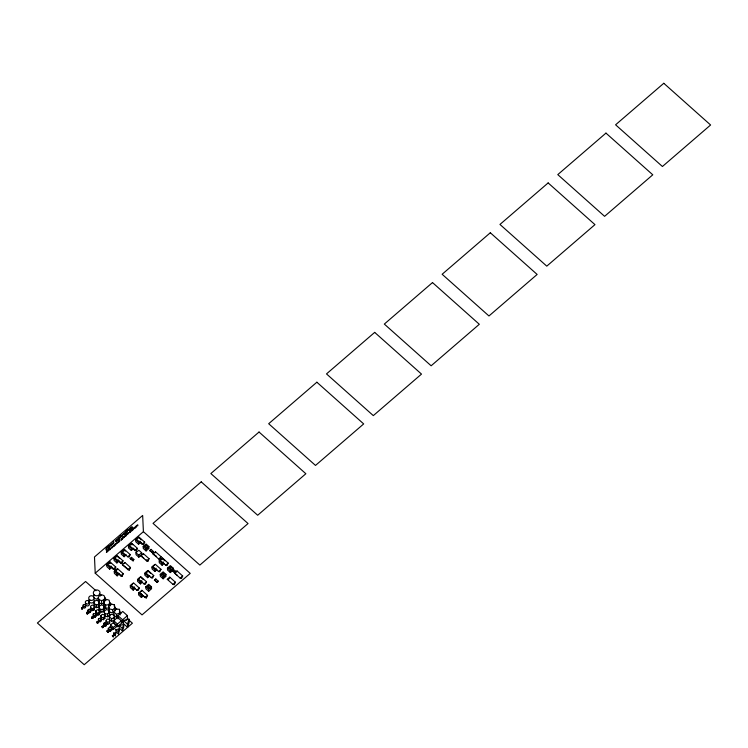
<?xml version="1.0" encoding="UTF-8"?>
<svg xmlns="http://www.w3.org/2000/svg" width="748" height="748" viewBox="0 0 748 748"><rect width="100%" height="100%" fill="white"/><g stroke="black" fill="none" stroke-linecap="round" stroke-linejoin="round"><path stroke-width="1.12" d="M91.854 617.006L92.219 618.521L93.089 617.39L91.854 617.006L92.219 618.521M91.817 618.166L92.387 617.38L93.117 618.035M93.266 614.791L93.416 613.781L95.501 613.575L95.95 616.24L95.314 617.1L93.341 616.483L93.266 614.791L94.08 615.52L94.155 617.212M93.341 616.483L93.416 613.781M95.753 612.032L95.968 610.508L97.464 609.704L99.11 610.209L99.746 613.603L98.801 614.903L97.053 615.071L95.838 613.977L95.753 612.032L96.969 613.117L97.053 615.071M95.838 613.977L95.968 610.508M99.175 608.049L99.475 606.02L101.466 604.936L103.654 605.618L104.514 610.144L103.243 611.873L100.924 612.098L99.297 610.649L99.175 608.049L100.802 609.498L100.924 612.098M99.297 610.649L99.475 606.02M108.647 608.012L105.749 608.292L103.72 606.478L103.935 600.7L106.431 599.344L109.171 600.195L110.237 605.852M103.72 606.478L103.944 599.765L104.963 597.689L104.019 595.604L101.653 594.735L99.269 595.595L98.25 597.671L98.399 600.915L99.344 603L101.709 603.87L104.094 603.01M113.21 636.885L113.5 635.258L112.378 635.52L113.21 636.885L113.5 635.258M115.248 635.847L115.828 632.584L113.565 633.107L113.631 634.398L115.248 635.847L115.828 632.584M118.399 633.846L119.259 628.9L115.875 629.685L115.968 631.677L118.399 633.846L119.259 628.9M122.504 631.013L122.392 628.414L123.663 624.477L119.147 625.524L119.269 628.124L122.504 631.013L123.775 627.076L123.663 624.477M127.581 627.348L127.431 624.103L129.021 619.185L123.383 620.494L123.532 623.739L127.581 627.348L129.17 622.43L129.021 619.185M109.311 563.693L110.106 562L115.781 567.059L114.603 569.602L113.285 569.219L107.6 564.16L110.106 562M123.766 551.239L124.561 549.546L130.236 554.605L129.058 557.148L127.74 556.764L122.055 551.706L124.561 549.546M117.595 568.676L117.071 569.808L115.099 570.836L117.595 568.676L123.28 573.744L122.092 576.278L120.774 575.895L115.099 570.836M121.831 563.375L123.009 560.832L117.333 555.773L114.827 557.933L120.512 562.992L121.831 563.375L118.577 560.486M130.994 545.011L131.788 543.319L137.464 548.378L136.286 550.921L134.967 550.537L129.282 545.479L131.788 543.319M124.299 563.581L124.823 562.449L130.507 567.517L129.32 570.051L128.002 569.667L122.326 564.609L124.823 562.449M133.209 560.85L130.872 558.765L131.526 557.354L133.864 559.439L133.209 560.85L130.133 558.55L131.526 557.354M143.513 544.694L144.691 542.15L139.016 537.092L136.51 539.252L142.195 544.31L143.513 544.694L140.259 541.795M147.665 548.396L145.327 546.311L145.982 544.899L148.319 546.984L147.665 548.396L144.588 546.096L145.982 544.899M142.859 554.782L143.382 553.651L149.067 558.709L147.88 561.252L146.561 560.869L140.886 555.811L143.382 553.651M152.686 552.865L150.348 550.78L151.002 549.369L153.34 551.454L152.686 552.865L149.609 550.565L151.002 549.369M154.958 552.894L155.481 551.762L161.166 556.821L159.978 559.364L158.66 558.98L152.975 553.922L155.481 551.762M139.296 588.012L138.118 590.546L136.8 590.172L131.115 585.104L133.621 582.954L139.296 588.012L136.8 590.172M147.281 572.192L148.076 570.5L153.751 575.558L152.573 578.092L151.255 577.718L145.57 572.65L148.076 570.5M141.353 591.434L141.877 590.312L147.562 595.371L146.374 597.904L145.056 597.53L139.371 592.463L142.298 594.716L141.353 595.53L141.447 597.484L143.616 595.614M146.524 581.785L145.346 584.319L144.027 583.945L138.343 578.877L140.848 576.727L146.524 581.785L144.027 583.945M150.264 588.704L147.917 586.619L148.581 585.207L150.918 587.292L150.264 588.704L147.188 586.404L148.581 585.207M161.736 559.728L162.531 558.036L168.207 563.104L167.028 565.638L165.71 565.254L160.025 560.196L162.531 558.036M155.808 578.98L155.145 580.392L154.415 580.177L155.808 578.98L158.146 581.065L157.491 582.477L154.415 580.177M160.979 569.331L159.801 571.865L158.483 571.491L152.798 566.423L155.304 564.263L160.979 569.331L158.483 571.491M164.719 576.25L162.372 574.165L163.036 572.753L165.373 574.838L164.719 576.25L161.643 573.95L163.036 572.753M171.947 570.023L169.6 567.938L170.263 566.526L172.601 568.611L171.947 570.023L168.87 567.723L170.263 566.526M174.939 572.688L172.592 570.602L173.256 569.191L175.593 571.276L174.939 572.688L171.862 570.387L173.256 569.191M168.983 578.849L169.777 577.157L175.453 582.225L174.275 584.758L172.956 584.384L167.272 579.317L169.777 577.157M176.472 572.061L177.005 570.93L182.68 575.997L181.502 578.531L180.184 578.148L174.499 573.09L177.005 570.93M86.6 612.734L87.282 612.145L87.946 612.734L87.292 613.968L86.6 612.734L86.815 613.799M88.068 610.209L89.433 609.04L90.751 610.218L90.405 612.35L89.451 612.687L88.507 612.341L88.068 610.209L88.507 612.341M86.628 613.379L86.805 612.313M88.124 611.509L88.47 609.377M90.499 606.862L91.106 605.618L92.537 605.104L93.958 605.618L94.528 606.871L94.005 610.069L92.574 610.583L91.153 610.059L90.499 606.862L91.153 610.059M87.768 613.799L87.946 612.734M98.568 606.955L98.446 604.356L99.269 602.692L99.381 605.291L98.568 606.955L96.66 607.638L94.772 606.946L93.893 602.682L94.706 601.018L96.614 600.335L98.502 601.027L98.586 602.757M90.405 612.35L90.751 610.218M94.005 605.282L94.818 603.617M94.005 610.069L94.528 606.871M102.055 626.59L103.205 626.076L102.607 627.076L102.055 626.59L102.635 627.722L103.346 627.413L103.205 626.076M103.533 624.159L104.262 622.925L105.823 623.149L106.104 625.814L104.692 626.441L103.589 625.459L103.533 624.159L104.627 625.141L104.692 626.441M102.083 627.235L102.42 625.973M105.964 620.905L107.076 619.054L109.404 619.381L109.834 623.383L107.703 624.318L106.057 622.85L105.964 620.905L107.618 622.373L107.703 624.318M109.367 616.82L110.844 614.351L113.958 614.791L114.519 620.12L111.686 621.373L109.489 619.409L109.367 616.82L111.574 618.774L111.686 621.373M118.399 616.81L116.632 617.596L113.883 615.146L113.733 611.901L115.575 608.816L119.465 609.368L120.129 614.95M92.799 618.465L93.089 617.39M95.314 617.1L95.875 614.538M98.801 614.903L98.708 612.949L99.662 611.658M103.243 611.873L103.121 609.274L104.393 607.544M109.647 612.182L108.675 606.086L111.087 604.01L114.313 604.786L115.136 607.628L112.733 609.704L112.873 612.949L109.647 612.182L108.507 604.767L110.087 602.608M95.22 573.192L143.401 531.669L142.662 515.447L94.482 556.97L95.22 573.192L142.036 614.893L190.216 573.379L143.401 531.669M111.835 567.302L109.666 569.172L106.861 566.666L106.777 564.721L109.666 562.234L111.069 563.487M119.063 561.075L116.894 562.945L114.089 560.439L114.005 558.494L116.894 556.007L119.699 558.504M126.29 554.848L124.121 556.718L121.316 554.212L121.232 552.267L124.121 549.78L125.524 551.033M133.518 548.621L131.349 550.491L128.544 547.985L128.46 546.04L131.349 543.553L132.751 544.806M140.746 542.394L138.576 544.264L135.771 541.758L135.687 539.813L138.576 537.326L141.381 539.822M109.666 569.172L109.582 567.227L111.031 565.984M116.894 562.945L116.81 561L118.259 559.756M138.576 544.264L138.492 542.319L139.941 541.075M113.285 569.219L115.781 567.059M120.512 562.992L123.009 560.832M127.74 556.764L130.236 554.605M134.967 550.537L137.464 548.378M142.195 544.31L144.691 542.15M119.334 573.987L117.165 575.848L114.36 573.351L114.266 571.407L117.165 568.91M135.949 552.716L138.847 550.229L141.653 552.735L141.737 554.679L138.847 557.167L136.043 554.67L135.949 552.716L138.763 555.222L138.847 557.167M143.177 546.489L146.075 544.002L148.88 546.508L148.964 548.452L146.075 550.939L143.27 548.443L143.177 546.489L145.991 548.995L146.075 550.939M117.165 575.848L117.081 573.903L118.025 573.09L122.092 576.278M132.48 560.635L133.864 559.439M138.763 555.222L141.653 552.735M145.991 548.995L146.935 548.181M148.319 546.984L148.88 546.508M120.774 575.895L123.28 573.744M128.002 569.667L130.507 567.517M151.956 552.65L153.34 551.454M146.561 560.869L149.067 558.709M158.66 558.98L161.166 556.821M135.351 588.255L133.191 590.125L130.376 587.619L130.292 585.675L133.181 583.178M142.578 582.028L140.418 583.898L137.604 581.392L137.52 579.448L140.409 576.951L143.214 579.457M149.806 575.801L147.646 577.671L144.832 575.165L144.747 573.22L147.637 570.724L150.442 573.23M157.033 569.574L154.873 571.444L152.059 568.938L151.975 566.993L154.864 564.497M164.261 563.347L162.101 565.207L159.287 562.711L159.202 560.766L162.092 558.27L164.897 560.776M104.29 611.247L106.216 609.592L108.806 610.209L109.46 612.481L109.582 615.071L107.656 616.735L105.066 616.118L104.29 611.247L104.851 615.361M100.868 615.585L102.317 614.332L104.253 614.8L104.748 616.502L104.842 618.446L103.392 619.699L101.457 619.232L100.868 615.585L101.457 619.232M133.191 590.125L133.097 588.171L134.547 586.928M140.418 583.898L140.325 581.944L141.774 580.7M154.873 571.444L154.78 569.49L156.229 568.246M162.101 565.207L162.007 563.263L163.457 562.019M98.418 619.082L99.381 618.25L100.671 618.559L100.999 619.699L101.064 620.999L100.101 621.822L98.801 621.523L98.418 619.082L98.801 621.523M97.118 622.972L97.408 621.336L98.053 621.495L98.25 622.71L97.118 622.972L97.408 621.336M97.764 623.121L98.212 622.065L98.25 622.71M100.101 621.822L100.036 620.531L100.999 619.699M103.392 619.699L103.308 617.745L104.748 616.502M107.656 616.735L107.534 614.136L109.46 612.481M151.255 577.718L153.751 575.558M165.71 565.254L168.207 563.104M141.447 597.484L138.642 594.978L138.548 593.033L141.877 590.312M145.776 586.806L148.665 584.31L151.479 586.815L151.564 588.76L148.674 591.257L145.869 588.751L145.776 586.806L148.581 589.302L148.674 591.257M160.231 574.352L163.12 571.855L165.934 574.361L166.019 576.306L163.129 578.793L160.315 576.297L160.231 574.352L163.036 576.848L163.129 578.793M167.459 568.125L170.348 565.628L173.162 568.134L173.246 570.079L170.357 572.566L167.543 570.07L167.459 568.125L170.263 570.621L170.357 572.566M118.062 618.867L117.913 615.623L122.737 611.471L127.422 615.641L127.562 618.886L125.963 620.27M148.581 589.302L149.525 588.489M150.918 587.292L151.479 586.815M156.753 582.262L158.146 581.065M163.036 576.848L163.98 576.035M165.373 574.838L165.934 574.361M170.263 570.621L171.208 569.808M172.601 568.611L173.162 568.134M113.743 620.718L117.604 617.399L121.344 620.728L121.466 623.327L117.604 626.646L113.864 623.308L113.743 620.718L117.492 624.056L117.604 626.646M110.536 624.973L113.425 622.486L116.239 624.991L116.323 626.936L113.434 629.423L110.629 626.918L110.536 624.973L113.35 627.479L113.434 629.423M108.292 628.404L110.218 626.74L112.097 628.414L112.153 629.713L110.227 631.368L108.348 629.704L108.292 628.404L110.162 630.068L110.227 631.368M145.056 597.53L147.562 595.371M174.2 572.472L175.593 571.276M107.011 631.003L107.974 630.171L108.909 631.003L107.974 632.481L107.011 631.003L107.974 632.481M107.946 631.836L108.909 631.003M110.162 630.068L112.097 628.414M113.35 627.479L116.239 624.991M117.492 624.056L121.344 620.728M121.185 621.653L122.747 623.047L122.597 619.802L127.422 615.641M172.956 584.384L175.453 582.225M180.184 578.148L182.68 575.997M113.733 611.901L116.482 614.351L120.026 612.79M111.574 618.774L114.407 617.53M107.618 622.373L109.741 621.438M104.627 625.141L106.048 624.515M98.25 597.671L99.194 599.756L101.56 600.625L103.944 599.765M93.893 602.682L94.65 604.347L96.539 605.048L98.446 604.356M91.069 608.115L92.481 608.629L93.911 608.115M88.442 611.041L90.349 611.051M86.833 612.967L87.974 613.379M86.787 613.145L87.74 613.145M112.406 636.165L113.528 635.903M103.57 603.234L105.599 605.048L108.507 604.767M100.802 609.498L103.121 609.274M96.969 613.117L98.708 612.949M94.08 615.52L95.239 615.408M92.191 617.876L92.771 617.82M102.457 626.618L103.346 627.413M109.498 608.937L112.733 609.704M104.954 613.528L107.534 614.136M101.363 617.287L103.308 617.745M98.745 620.223L100.036 620.531M97.436 621.99L98.082 622.14L98.053 621.495M97.736 622.476L96.922 621.756M144.588 546.096L145.327 546.311M149.609 550.565L150.348 550.78M152.975 553.922L156.631 556.381M140.886 555.811L143.812 558.064M168.87 567.723L169.6 567.938M171.862 570.387L172.592 570.602M130.133 558.55L130.872 558.765M174.499 573.09L177.426 575.343M161.643 573.95L162.372 574.165M122.326 564.609L129.32 570.051M167.272 579.317L168.59 579.7M147.188 586.404L147.917 586.619M135.687 539.813L138.492 542.319M159.202 560.766L162.007 563.263M133.032 548.022L136.286 550.921M146.215 559.766L147.88 561.252M128.46 546.04L131.265 548.546L131.349 550.491M151.975 566.993L154.78 569.49M155.93 581.084L157.491 582.477M121.232 552.267L124.037 554.773L124.121 556.718M144.747 573.22L147.552 575.717L147.646 577.671M114.005 558.494L116.81 561M137.52 579.448L140.325 581.944M111.349 566.713L114.603 569.602M144.701 596.418L146.374 597.904M115.678 571.005L118.025 573.09M106.777 564.721L109.582 567.227M114.266 571.407L117.081 573.903M130.292 585.675L133.097 588.171M138.548 593.033L141.353 595.53M95.987 590.761L85.581 581.495L37.4 623.009L84.215 664.72L132.405 623.196L127.197 618.568M99.456 593.847L101.186 595.389M104.655 598.484L106.394 600.027M109.863 603.122L111.592 604.665M115.061 607.75L116.791 609.293M119.4 611.612L121.129 613.154M117.913 615.623L122.597 619.802M123.383 620.494L127.431 624.103M119.147 625.524L122.392 628.414M115.875 629.685L118.306 631.854M113.565 633.107L115.192 634.547M112.378 635.52L113.182 636.239M94.613 608.816L93.958 605.618M90.807 611.518L90.377 609.386M99.746 613.603L99.11 610.209M95.95 616.24L95.501 613.575M109.582 615.071L108.806 610.209M104.346 616.745L104.842 618.446M101.064 620.999L100.671 618.559M114.07 617.39L114.519 620.12M105.879 624.449L106.104 625.814M133.284 528.397L132.667 530.154L133.266 527.957L132.611 528.836M119.465 609.368L119.615 612.612M116.482 614.351L116.632 617.596M115.136 607.628L115.285 610.873M114.313 604.786L114.416 606.946M110.218 626.74L110.283 628.04M107.974 630.171L108.002 630.816M105.599 605.048L105.749 608.292M104.963 597.689L105.113 600.934M103.654 605.618L103.729 607.348M104.262 622.925L104.327 624.225M101.56 600.625L101.709 603.87M102.607 627.076L102.635 627.722M99.194 599.756L99.344 603M96.539 605.048L96.66 607.638M94.65 604.347L94.772 606.946M92.481 608.629L92.574 610.583M92.902 616.904L92.93 617.558M92.359 616.735L92.387 617.38M89.386 611.397L89.451 612.687M87.75 612.313L87.778 612.967M87.282 612.145L87.31 612.79M87.264 613.323L87.292 613.968M98.456 598.662A3.357 2.945 -2.6 0 1 93.93 594.632M99.755 594.641A3.357 2.945 -2.6 0 1 100.176 596.119M93.865 599.503A2.683 2.356 -2.6 0 1 91.48 603.028A2.683 2.356 -2.6 0 1 89.208 599.494M89.377 603.748A2.02 1.767 -2.6 0 1 87.133 605.955A2.02 1.767 -2.6 0 1 85.693 603.318M88.46 602.673A2.02 1.767 -2.6 0 1 89.18 603.327M84.982 605.889A1.346 1.178 -2.6 0 1 85.384 607.582A1.346 1.178 -2.6 0 1 83.411 607.806A1.346 1.178 -2.6 0 1 83.355 606.067M117.773 542.225L118.212 542.59L119.708 541.318L119.633 539.691L117.773 542.225M110.115 545.937L109.442 547.171L109.395 546.003L110.769 544.853L110.115 545.937M108.797 549.976C110.667 550.65 111.368 545.769 108.797 549.976M117.558 539.439C119.353 540.15 120.26 535.157 117.558 539.439M120.924 536.54C122.569 537.316 123.972 532.165 120.924 536.54M123.196 537.569C125.019 538.298 125.963 533.184 123.196 537.569M126.562 534.67C128.432 535.334 129.133 530.454 126.562 534.67M115.276 544.525C113.771 548.293 112.359 544.675 115.276 544.525M130.03 528.827C128.553 532.567 127.123 528.958 130.03 528.827M135.659 526.957C134.191 530.697 132.761 527.088 135.659 526.957M111.05 548.004L112.125 547.882L113.06 546.62L111.789 547.302L113.004 546.264L111.05 548.004M123.177 534.558L124.252 534.437L125.187 533.184L123.925 533.857L125.14 532.819L123.177 534.558M128.815 532.698L129.89 532.576L130.825 531.314L129.563 531.987L130.778 530.958L128.815 532.698M116.286 543.544L115.631 544.834L115.575 543.656L117.389 542.328L117.473 543.244L116.286 543.544M131.031 527.845L130.376 529.135L130.32 527.966L132.134 526.639L132.218 527.546L131.031 527.845M136.669 525.984L136.014 527.275L135.958 526.096L137.772 524.769L137.856 525.685L136.669 525.984M118.446 541.664L118.913 541.178L118.446 541.664M114.612 545.105L113.977 545.797L114.612 545.105M129.357 529.406L128.721 530.098L129.357 529.406M134.995 527.536L134.434 528.266L134.995 527.536M108.544 550.397L106.384 552.361L107.806 551.173L106.478 551.678L107.086 550.5L108.236 549.677L107.104 550.911L108.544 550.397M112.649 544.011C109.591 547.349 113.257 543.777 110.854 545.096C113.631 542.048 110.283 545.376 112.649 544.011M117.324 539.991C114.351 543.179 117.782 539.981 115.538 540.944C118.465 538.027 114.846 541.412 117.324 539.991M122.962 538.121C117.801 543.515 124.888 536.512 121.185 539.28C126.328 533.558 119.231 540.907 122.962 538.121M81.476 607.993C82.299 610.275 83.458 606.366 81.476 607.993M81.504 608.638C82.336 610.92 83.496 607.021 81.504 608.638M109.489 549.312L110.078 548.78L109.489 549.312M118.249 538.775L118.848 538.242L118.249 538.775M121.615 535.877L122.214 535.344L121.615 535.877M123.888 536.905L124.486 536.372L123.888 536.905M127.254 534.007L127.852 533.474L127.254 534.007M113.724 541.804C111.312 543.805 114.781 544.17 113.761 542.581L113.724 541.804M126.253 531.005C123.869 533.062 127.319 533.333 126.281 531.791L126.253 531.005M131.882 529.145C129.488 531.155 132.948 531.501 131.919 529.921L131.882 529.145M107.89 546.835L106.048 548.415L106.123 550.042L107.89 546.835M108.937 545.928L108.282 546.807L108.937 545.928M120.522 535.942L119.858 536.522L119.932 538.139L120.596 537.56L120.522 535.942M127.628 529.818L126.973 530.706L127.628 529.818M108.956 546.377L108.338 548.125L108.956 546.377M127.646 530.267L127.038 532.015L127.646 530.267M126.16 534.072L125.496 534.652L125.561 536.279L126.234 535.699L126.16 534.072M201.221 481.852L153.041 523.366L199.856 565.077L248.037 523.553L201.221 481.852M259.042 432.026L210.861 473.549L257.677 515.25L305.857 473.736L259.042 432.026M316.862 382.209L268.682 423.723L315.497 465.434L363.678 423.92L316.862 382.209M374.683 332.383L326.502 373.906L373.317 415.617L421.498 374.094L374.683 332.383M432.503 282.566L384.322 324.08L431.138 365.791L479.318 324.277L432.503 282.566M490.323 232.75L442.143 274.264L488.958 315.974L537.139 274.451L490.323 232.75M548.144 182.923L499.963 224.447L546.779 266.148L594.959 224.634L548.144 182.923M605.964 133.107L557.784 174.621L604.599 216.331L652.78 174.808L605.964 133.107M663.785 83.28L615.595 124.804L662.419 166.505L710.6 124.991L663.785 83.28M94.949 595.408A3.357 2.945 -2.6 0 0 100.026 592.874A3.357 2.945 -2.6 0 0 95.033 590.312A3.357 2.945 -2.6 0 0 94.949 595.408M90.022 600.12A2.683 2.356 -2.6 0 0 94.089 598.082A2.683 2.356 -2.6 0 0 90.097 596.034A2.683 2.356 -2.6 0 0 90.022 600.12M86.3 603.786A2.02 1.767 -2.6 0 0 89.349 602.262A2.02 1.767 -2.6 0 0 86.357 600.728A2.02 1.767 -2.6 0 0 86.3 603.786M83.542 606.619A1.346 1.178 -2.6 0 0 85.581 605.609A1.346 1.178 -2.6 0 0 83.58 604.58A1.346 1.178 -2.6 0 0 83.542 606.619"/></g></svg>
